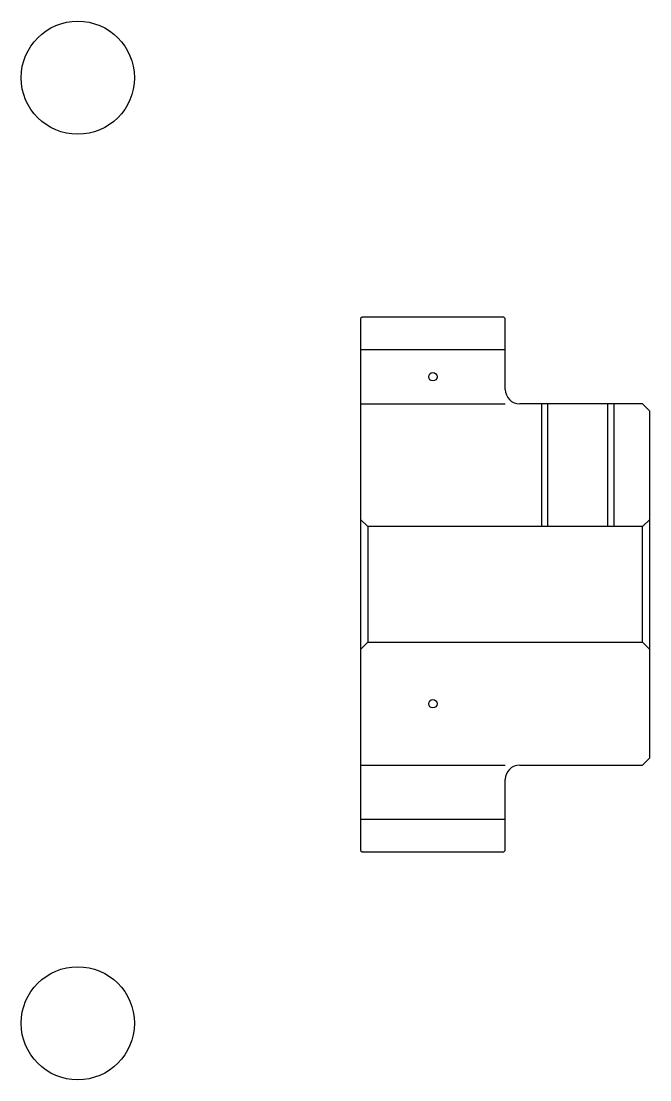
# Model space of a CAD drawing. Header units: metres. Extents: x 56 to 201, y 45 to 119.
# Drawn here: x 55.8 to 99.2, y 45.4 to 118.7 of the extents above.
import ezdxf

# ---------------------------------------------------------------- set-up
doc = ezdxf.new("R2010")
doc.units = ezdxf.units.M

msp = doc.modelspace()

# ---------------------------------------------------------------- linework, layer by layer
at = {"color": 4}
for p, q in [((79.239136, 95.978256), (89.239136, 95.978256)), ((79.239136, 92.228256), (89.239136, 92.228256)), ((79.739136, 83.728256), (79.739136, 75.728256)), ((98.739136, 83.728256), (99.239136, 84.228256)), ((98.739136, 75.728256), (99.239136, 75.228256)), ((79.239136, 67.228256), (89.239136, 67.228256)), ((79.239136, 63.478256), (89.239136, 63.478256))]:
    msp.add_line(p, q, dxfattribs=at)
for points in [[(89.239136, 93.228256), (89.239136, 98.128258), (89.139137, 98.228256), (79.339134, 98.228256), (79.239136, 98.128258), (79.239136, 75.228256)], [(90.239136, 67.228256), (98.739136, 67.228256), (99.239136, 67.728256), (99.239136, 91.728256), (98.739136, 92.228256), (90.239136, 92.228256)], [(91.739136, 92.228256), (91.739136, 83.728256)], [(92.174133, 92.228256), (92.174133, 83.728256)], [(96.304138, 92.228256), (96.304138, 83.728256)], [(96.739136, 92.228256), (96.739136, 83.728256)], [(79.239136, 75.228256), (79.739136, 75.728256), (98.739136, 75.728256), (98.739136, 83.728256), (79.739136, 83.728256), (79.239136, 84.228256)], [(79.239136, 75.228256), (79.239136, 61.328255), (79.339134, 61.228256), (89.139137, 61.228256), (89.239136, 61.328255), (89.239136, 66.228256)]]:
    msp.add_lwpolyline(points, dxfattribs=at)
at = {"color": 5}
for centre, radius in [((59.67392, 114.793472), 3.913043), ((84.239136, 94.103256), 0.293478), ((84.239136, 71.478256), 0.293478), ((59.67392, 49.363037), 3.913043)]:
    msp.add_circle(centre, radius, dxfattribs=at)
at = {"color": 4}
for centre, start, end in [((90.239136, 93.228256), 180, 270), ((90.239136, 66.228256), 90, 180)]:
    msp.add_arc(centre, 1, start, end, dxfattribs=at)

doc.saveas('drawing.dxf')
